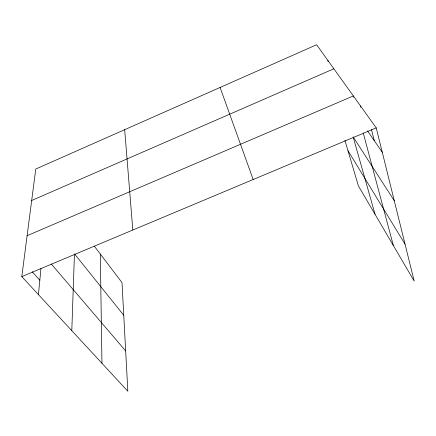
<?xml version="1.0" encoding="UTF-8"?>
<svg xmlns="http://www.w3.org/2000/svg" width="436" height="436" viewBox="0 0 436 436"><rect width="100%" height="100%" fill="white"/><g stroke="black" fill="none" stroke-linecap="round" stroke-linejoin="round"><path stroke-width="0.65" d="M71.798 330.673L74.452 253.817L123.753 315.283M38.439 294.605L40.946 268.505M94.34 246.171L122.004 282.599L127.835 391.256L21.8 276.615L35.763 169.032L316.618 44.745L376.235 127.879L414.2 281.122L358.392 185.9L344.898 140.294M31.675 200.495L333.862 68.79M27.108 235.696L353.34 95.947L353.689 97.25M21.8 276.615L376.235 127.879M32.193 271.737L39.823 280.223M51.377 264.069L125.672 350.947M367.515 130.855L382.268 152.246M353.476 137.384L394.286 200.74M347.966 150.671L405.044 244.16M220.093 87.462L253.169 179.523M327.828 60.375L328.204 61.683M353.122 136.833L375.058 214.338M363.292 133.16L393.365 245.566M360.55 106.003L360.883 107.289M371.483 129.639L374.301 140.697M124.68 129.683L132.816 230.028M100.307 254.03L101.953 363.275"/></g></svg>
